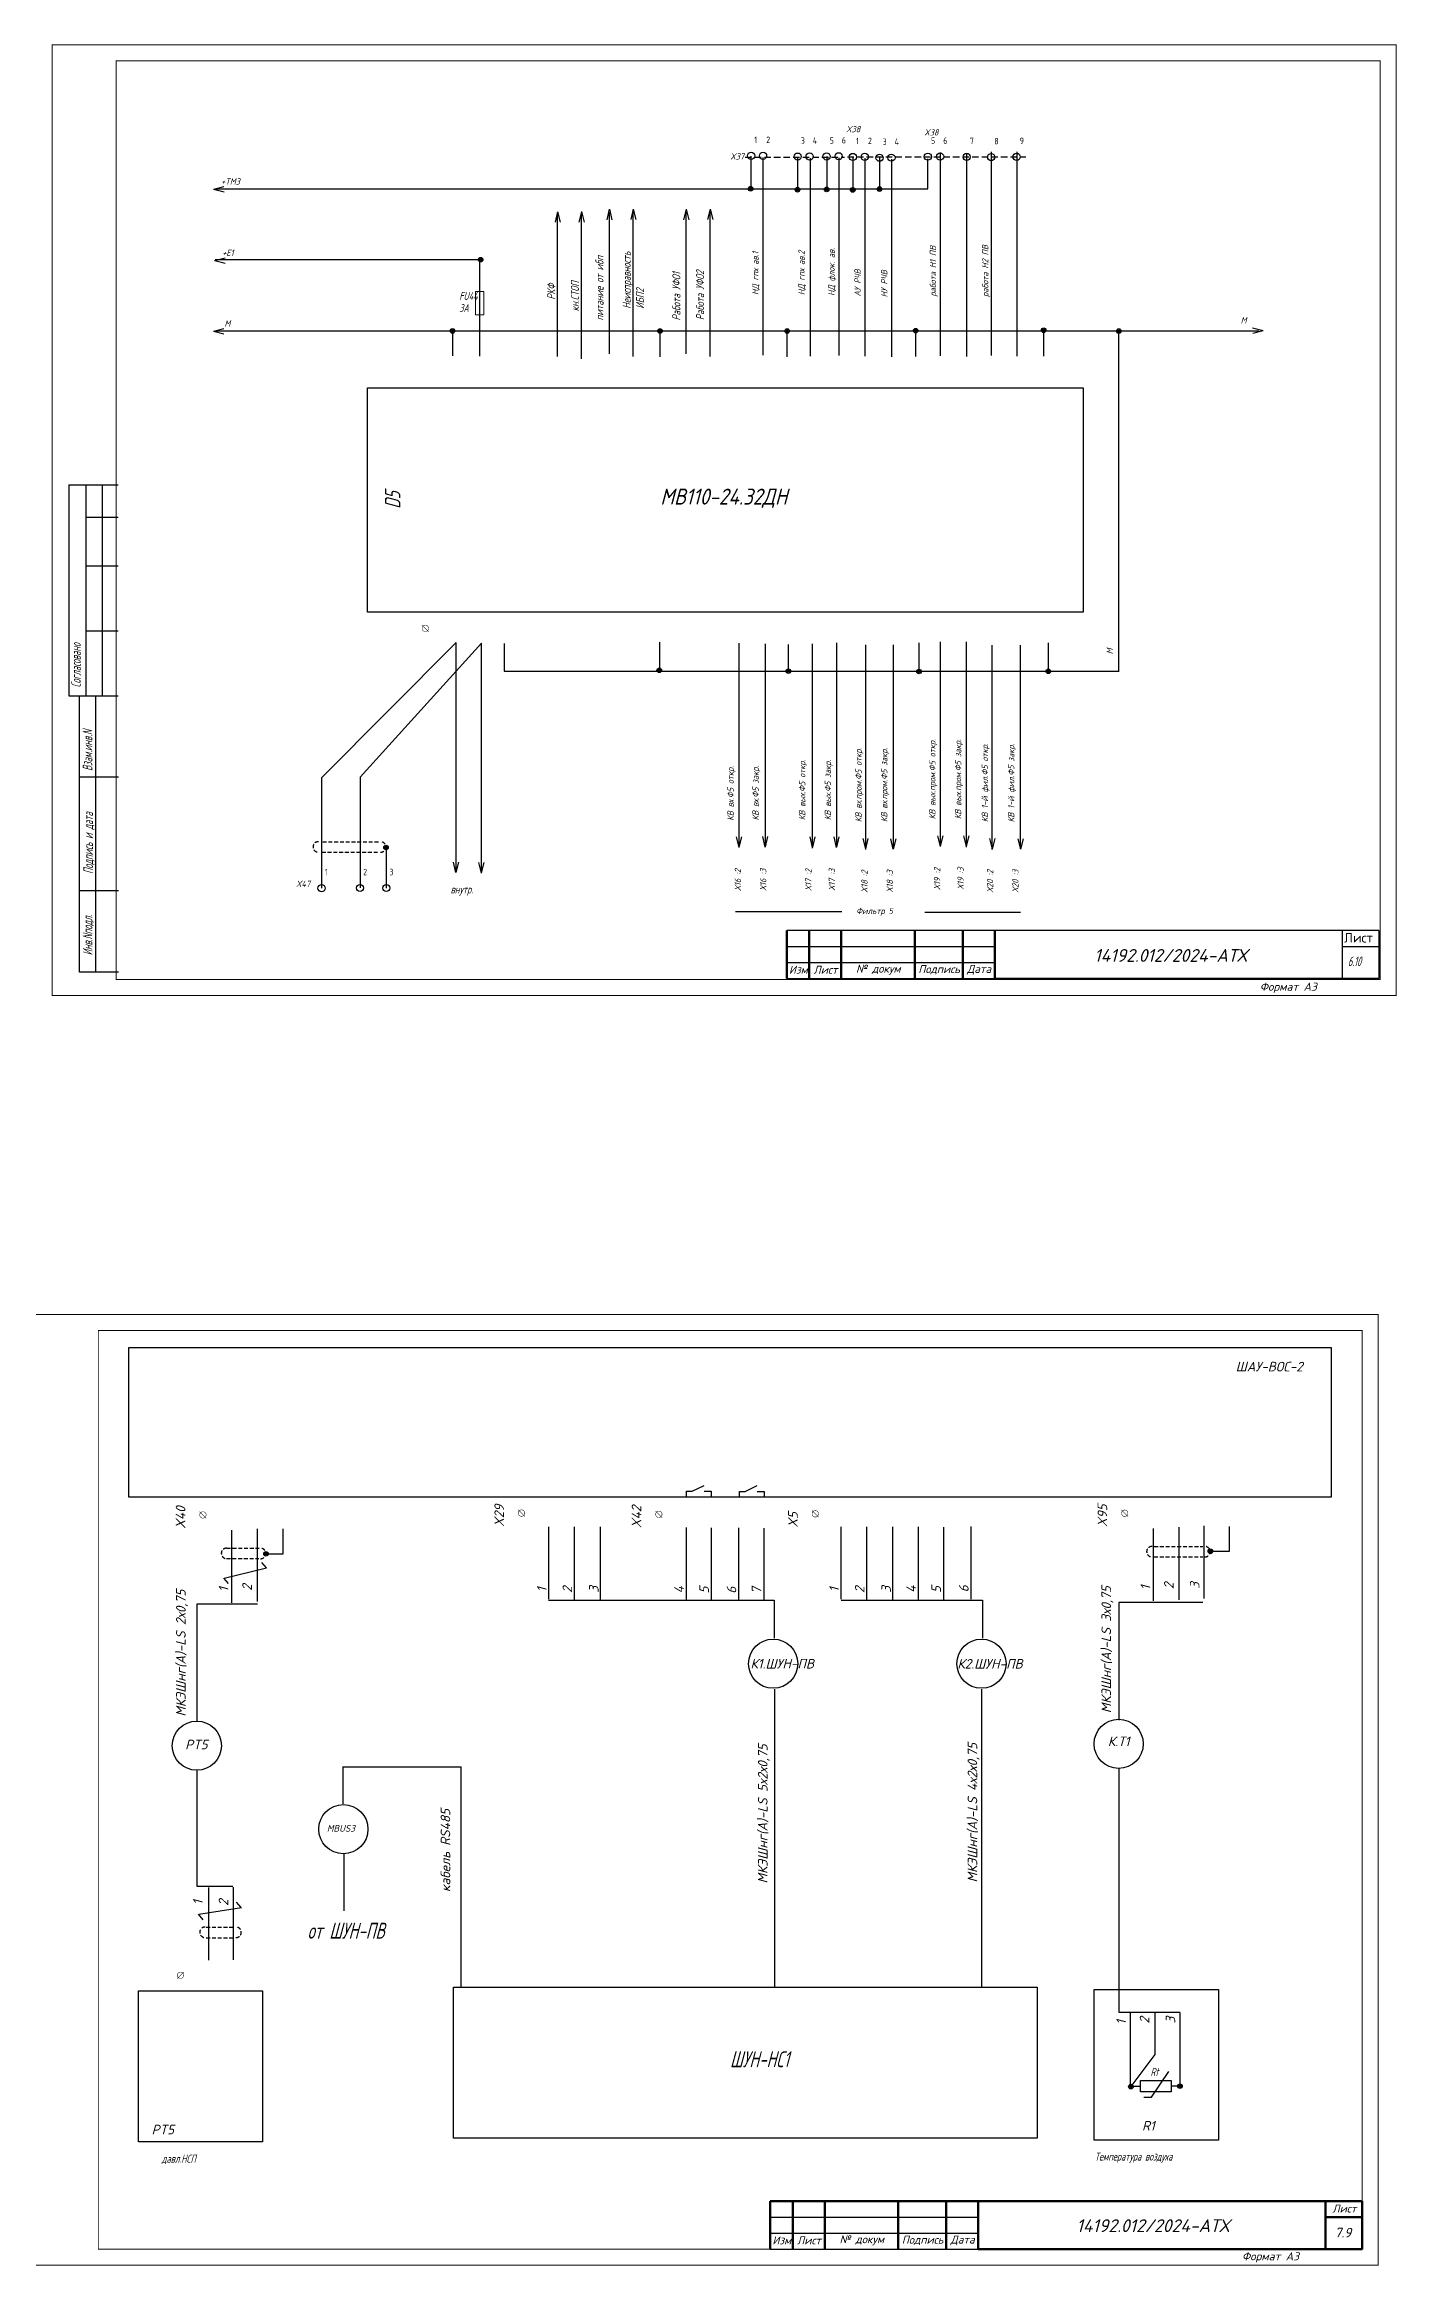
# Model space of a CAD drawing. Header units: millimetres. Extents: x 1463 to 10524, y 7125 to 13164.
# Drawn here: x 6957 to 7380, y 8695 to 9389 of the extents above; entities that cross this region are included whole.
import ezdxf
from ezdxf.enums import TextEntityAlignment as Align

# ---------------------------------------------------------------- set-up
doc = ezdxf.new("R2010")
doc.units = ezdxf.units.MM
doc.header["$LTSCALE"] = 4
doc.set_wipeout_variables(frame=1)
for name, pattern in [('ACAD_ISO02W100', [15, 12, -3]), ('DASHED', [0.75, 0.5, -0.25]), ('SolidLine', [0])]:
    doc.linetypes.add(name, pattern=pattern)
for name, color, linetype in [('_0', 7, 'Continuous'), ('G', 5, 'Continuous'), ('LOC', 8, 'Continuous'), ('RED_2.5mm^2', 1, 'Continuous'), ('SYMS', 7, 'Continuous'), ('Вспомогательная', 1, 'Continuous'), ('Текст', 2, 'Continuous')]:
    doc.layers.add(name, color=color, linetype=linetype)
for name, color, linetype, lineweight in [('RAMKA', 7, 'Continuous', 25), ('SHTAMP', 7, 'SolidLine', 25), ('Основеая', 5, 'Continuous', 60), ('СХЕМА', 7, 'Continuous', 25)]:
    doc.layers.add(name, color=color, linetype=linetype, lineweight=lineweight)
doc.styles.add('COTES', font='cs_gost2304.shx', dxfattribs={"width": 0.75, "oblique": 15})
doc.styles.add('ISOCPEUR', font='isocpeui.ttf')
doc.styles.add('Simplex00.10.00', font='simplex.shx')
doc.styles.add('Simplex25.085.15', font='GOST_A.TTF', dxfattribs={"width": 0.85, "oblique": 15, "height": 2.5})
doc.styles.add('WD', font='romans.shx')
doc.styles.add('ГОСТ', font='isocpeur.ttf', dxfattribs={"oblique": 15})
doc.linetypes.add('Modbus_LINE', pattern='A,7.5,-4,["Modbus",Standard,S=2.5,R=0,X=-1.5,Y=-1.25],-15', length=26.5)

# ---------------------------------------------------------------- blocks, each defined once
blk = doc.blocks.new('Формат А3')
at = {"color": 0, "linetype": 'Continuous', "const_width": 0.3}
for points in [[(-420, 297), (0, 297), (0, 0), (-420, 0)], [(-400, 5), (-400, 292), (-5, 292), (-5, 5)]]:
    blk.add_lwpolyline(points, close=True, dxfattribs=at)
at = {"color": 0, "linetype": 'Continuous', "style": 'Simplex00.10.00', "oblique": 15}
blk.add_text('Формат А3', height=2.5, dxfattribs=at).set_placement((-33.67, 2.75), align=Align.MIDDLE_CENTER)
blk = doc.blocks.new('Клеммное соединение')
at = {"linetype": 'Continuous'}
blk.add_wipeout([(0, -1), (-0.44, -0.9), (-0.6, -0.8), (-0.71, -0.7), (-0.8, -0.6), (-0.87, -0.5), (-0.92, -0.4), (-0.95, -0.3), (-0.98, -0.2), (-0.99, -0.1), (-0.99, 0), (-0.99, 0.1), (-0.98, 0.2), (-0.95, 0.3), (-0.92, 0.4), (-0.87, 0.5), (-0.8, 0.6), (-0.71, 0.7), (-0.6, 0.8), (-0.44, 0.9), (0, 1), (0.44, 0.9), (0.6, 0.8), (0.71, 0.7), (0.8, 0.6), (0.87, 0.5), (0.92, 0.4), (0.95, 0.3), (0.98, 0.2), (0.99, 0.1), (1, 0), (0.99, -0.1), (0.98, -0.2), (0.95, -0.3), (0.92, -0.4), (0.87, -0.5), (0.8, -0.6), (0.71, -0.7), (0.6, -0.8), (0.44, -0.9)], dxfattribs=at)
at = {"color": 0, "linetype": 'Continuous', "lineweight": -2, "const_width": 0.15}
blk.add_lwpolyline([(-1.06, -1.06), (1.06, 1.06)], dxfattribs=at)
blk.add_lwpolyline([(-1, 0, 1), (1, 0, 1)], format="xyb", close=True, dxfattribs=at)
blk = doc.blocks.new('WDDOT')
for radius in [0.72, 0.449, 0.223]:
    blk.add_circle((0, 0), radius)
blk = doc.blocks.new('VT0W02')
blk.add_circle((0, 0), 0.0699)
at = {"style": 'WD'}
for tag, p, width in [('INST', (0.062, 0.42), 0.7), ('LOC', (0.062, 0.25), 0.7), ('DESC1', (0.053, -0.385), 0.8)]:
    blk.add_attdef(tag, p, '', height=0.125, dxfattribs=dict(at, width=width))
at = {"style": 'WD', "flags": 1}
for tag, p, height in [('X4TERM01', (-0.07, 0), 0.0125), ('X4TERMDESC01', (-0.055, -0.023), 0.025), ('X2TERMDESC01', (-0.006, 0.029), 0.025), ('STRIPSEQ', (0, 0), 0.00125), ('X2TERM01', (0, 0.07), 0.0125), ('X1TERMDESC01', (0.039, -0.003), 0.025), ('X1TERM01', (0.07, 0), 0.0125), ('LINKTERM', (0, -0.002), 0.00125), ('X8TERM01', (0, -0.07), 0.0125), ('X8TERMDESC01', (0, -0.054), 0.025)]:
    blk.add_attdef(tag, p, '', height=height, dxfattribs=at)
at = {"linetype": 'Continuous', "style": 'WD'}
for tag, p, height, width, flags in [('WIRENO', (0.062, 0.094), 0.125, 0.8, 8), ('TAGSTRIP', (0.053, -0.229), 0.125, 0.9, 8), ('DESC2', (0.053, -0.541), 0.125, 0.8, 8), ('CAT', (0.213, -0.406), 0.109, 0.8, 1), ('DESC3', (0.053, -0.698), 0.125, 0.8, 8)]:
    blk.add_attdef(tag, p, '', height=height, dxfattribs=dict(at, width=width, flags=flags))
at = {"linetype": 'Continuous', "style": 'WD', "width": 0.8, "flags": 1}
blk.add_attdef('MFG', text='', height=0.109, dxfattribs=at).set_placement((0.088, -0.406), align=Align.RIGHT)
at = {"style": 'WD', "width": 0.7, "flags": 1}
blk.add_attdef('ASSYCODE', (0.062, -0.281), '', height=0.01, dxfattribs=at)

msp = doc.modelspace()

# ---------------------------------------------------------------- linework, layer by layer
at = {"color": 1, "ltscale": 0.2}
for p, q in [((7245.26, 9355.31), (7245.26, 9291.77)), ((7261.06, 9355.66), (7261.06, 9291.83)), ((7117.51, 9291.77), (7117.51, 9336.7)), ((7124.97, 9290.98), (7124.97, 9336.59)), ((7133.69, 9292.56), (7133.69, 9336.71)), ((7141.14, 9291.77), (7141.14, 9337.58)), ((7157.72, 9292.56), (7157.72, 9336.71)), ((7165.17, 9291.77), (7165.17, 9337.58)), ((7093.22, 9291.86), (7093.22, 9321.9)), ((7084.75, 9291.96), (7084.75, 9299.71)), ((7292.9, 9193.49), (7292.9, 9299.66)), ((7174.25, 9138.59), (7174.25, 9202.13)), ((7245.28, 9138.45), (7245.28, 9202.56)), ((7100.86, 9193.4), (7100.86, 9202.06)), ((7189.68, 9193.58), (7189.68, 9201.8)), ((7197.19, 9138.13), (7197.19, 9201.96)), ((7222.45, 9138.07), (7222.45, 9201.64)), ((7253.3, 9137.7), (7253.3, 9201.53)), ((7262.18, 9137.91), (7262.18, 9201.53)), ((7299.62, 8751.2), (7296.66, 8751.2)), ((7312.08, 8751.28), (7309.16, 8751.28))]:
    msp.add_line(p, q, dxfattribs=at)
at = {"linetype": 'DASHED'}
for p, q in [((7176.12, 9354.05), (7207.18, 9354.05)), ((7208.06, 9354.08), (7263.77, 9354.08))]:
    msp.add_line(p, q, dxfattribs=at)
at = {"lineweight": 30}
for p, q in [((6964.72, 9251.68), (6980.19, 9251.68)), ((6964.72, 9251.68), (6964.72, 9185.68)), ((6970.04, 9251.68), (6970.04, 9185.68)), ((6975.12, 9251.68), (6975.12, 9185.68)), ((6970.04, 9241.53), (6980.19, 9241.53)), ((6970.04, 9226.29), (6980.19, 9226.29)), ((6970.04, 9205.99), (6980.19, 9205.99)), ((6964.72, 9185.68), (6980.19, 9185.68)), ((6968.11, 9099.37), (6968.11, 9185.68)), ((6973.19, 9099.37), (6973.19, 9185.68)), ((6980.29, 9160.29), (6968.11, 9160.29)), ((6980.29, 9124.75), (6968.11, 9124.75))]:
    msp.add_line(p, q, dxfattribs=at)
at = {"linetype": 'DASHED', "ltscale": 0.6}
for p, q in [((7044.09, 9140.15), (7061.61, 9140.15)), ((7043.83, 9136.86), (7061.56, 9136.86)), ((7014.12, 8919.42), (7024.19, 8919.42)), ((7303.94, 8919.97), (7319.18, 8919.97)), ((7014.07, 8916.14), (7024.12, 8916.14)), ((7303.9, 8916.68), (7319.09, 8916.68)), ((7007.7, 8801.03), (7016.4, 8801.03)), ((7007.7, 8797.72), (7016.52, 8797.72))]:
    msp.add_line(p, q, dxfattribs=at)
at = {"color": 7, "ltscale": 0.2}
for p, q in [((7206.34, 9118.28), (7173.09, 9118.28)), ((7232.29, 9118.1), (7262.16, 9118.1)), ((7303.13, 8747.89), (7308.56, 8755.88)), ((7300.71, 8747.89), (7303.13, 8747.89))]:
    msp.add_line(p, q, dxfattribs=at)
at = {"linetype": 'ACAD_ISO02W100'}
for p, q in [((7026.31, 8917.64), (7031.59, 8917.64)), ((7322.09, 8918.44), (7327.38, 8918.44))]:
    msp.add_line(p, q, dxfattribs=at)
at = {"ltscale": 0.6}
for p, q in [((7013.32, 8910.08), (7026.48, 8913.27)), ((7026.47, 8913.27), (7025.01, 8914.99)), ((7014.65, 8908.36), (7013.19, 8910.08)), ((7005.37, 8805.06), (7018.68, 8807.11)), ((7018.65, 8807.1), (7017.19, 8808.82)), ((7006.7, 8803.33), (7005.24, 8805.06))]:
    msp.add_line(p, q, dxfattribs=at)
at = {"ltscale": 0.2}
msp.add_lwpolyline([(7058.04, 9281.94), (7281.72, 9281.94), (7281.72, 9211.83), (7058.04, 9211.83)], close=True, dxfattribs=at)
at = {"lineweight": 30}
msp.add_lwpolyline([(6980.29, 9099.37), (6968.11, 9099.37)], dxfattribs=at)
at = {"linetype": 'Continuous', "ltscale": 0.6}
for points in [[(6983.43, 8935.42), (7359.35, 8935.42), (7359.35, 8982.06), (6983.43, 8982.06)], [(7309.2, 8753.14), (7309.2, 8749.57), (7299.62, 8749.57), (7299.62, 8753.14)]]:
    msp.add_lwpolyline(points, close=True, dxfattribs=at)
at = {"ltscale": 0.6}
for points in [[(6986.48, 8781.07), (7025.3, 8781.07), (7025.3, 8733.91), (6986.48, 8733.91)], [(7084.97, 8782.25), (7267.4, 8782.25), (7267.4, 8735.09), (7084.97, 8735.09)], [(7285.22, 8781.57), (7324.04, 8781.57), (7324.04, 8734.41), (7285.22, 8734.41)]]:
    msp.add_lwpolyline(points, close=True, dxfattribs=at)
at = {"linetype": 'DASHED', "ltscale": 0.6}
for centre, start, end in [((7042.71, 9138.51), 87.39587, 270), ((7062.2, 9138.49), 267.39587, 90), ((7014.04, 8917.79), 87.39587, 270), ((7024.67, 8917.77), 267.39587, 90), ((7303.22, 8918.33), 87.39587, 270), ((7319.8, 8918.31), 267.39587, 90), ((7007.31, 8799.4), 87.39587, 270), ((7017.01, 8799.4), 267.39587, 90)]:
    msp.add_arc(centre, 1.64, start, end, dxfattribs=at)
at = {"layer": '_0', "color": 7, "linetype": 'ByBlock', "lineweight": 30}
msp.add_line((7374.12, 9112.41), (7189.12, 9112.41), dxfattribs=at)
at = {"layer": '_0', "color": 7}
for p, q in [((7362.69, 9112.41), (7362.69, 9097.41)), ((7374.12, 9112.41), (7374.12, 9097.41)), ((7362.69, 9107.42), (7374.12, 9107.42)), ((7374.12, 9097.41), (7254.12, 9097.41))]:
    msp.add_line(p, q, dxfattribs=at)
at = {"layer": 'G', "color": 0, "ltscale": 0.2}
for p, q in [((7159.54, 8937.22), (7163.3, 8939.03)), ((7176.15, 8937.14), (7179.9, 8938.95)), ((7157.74, 8935.37), (7157.74, 8937.22)), ((7157.74, 8937.22), (7159.54, 8937.22)), ((7163.3, 8937.22), (7165.45, 8937.22)), ((7165.45, 8937.22), (7165.45, 8935.43)), ((7174.34, 8935.29), (7174.34, 8937.14)), ((7174.34, 8937.14), (7176.15, 8937.14)), ((7179.9, 8937.14), (7182.05, 8937.14)), ((7182.05, 8937.14), (7182.05, 8935.35))]:
    msp.add_line(p, q, dxfattribs=at)
at = {"layer": 'G', "color": 0}
for points in [[(7185.23, 8875.37), (7185.23, 8782.24)], [(7249.93, 8875.38), (7249.93, 8782.25)]]:
    msp.add_lwpolyline(points, dxfattribs=at)
at = {"layer": 'RED_2.5mm^2', "linetype": 'Continuous', "ltscale": 0.2}
for p, q in [((7237.09, 9355.46), (7237.09, 9291.9)), ((7253.09, 9292.06), (7253.09, 9355.67)), ((7177.94, 9344.4), (7177.94, 9354.38)), ((7181.77, 9292.12), (7181.77, 9353.94)), ((7192.6, 9344.1), (7192.6, 9354.08)), ((7196.5, 9291.85), (7196.5, 9353.67)), ((7201.7, 9344.21), (7201.7, 9354.2)), ((7205.5, 9292.03), (7205.5, 9353.85)), ((7209.86, 9344.04), (7209.86, 9354.02)), ((7213.66, 9291.85), (7213.66, 9353.67)), ((7218.2, 9344.11), (7218.2, 9353.77)), ((7221.99, 9291.6), (7221.99, 9353.42)), ((7233.24, 9344.11), (7233.24, 9353.55)), ((7010.43, 9344.11), (7233.24, 9344.11)), ((7093.1, 9321.98), (7010.51, 9321.98)), ((7010.4, 9299.71), (7336.59, 9299.71)), ((7149.53, 9291.62), (7149.53, 9299.79)), ((7189.26, 9291.62), (7189.26, 9299.79)), ((7229.41, 9291.74), (7229.41, 9299.91)), ((7269.42, 9291.86), (7269.42, 9300.03)), ((7149.39, 9193.61), (7149.39, 9202.5)), ((7204.74, 9138.59), (7204.74, 9202.26)), ((7230.48, 9193.46), (7230.48, 9202.24)), ((7237.15, 9138.76), (7237.15, 9202.55)), ((7270.86, 9193.35), (7270.86, 9202.32)), ((7182.42, 9138.44), (7182.42, 9202)), ((7213.83, 9137.76), (7213.83, 9201.65)), ((7100.78, 9193.42), (7293, 9193.42)), ((7064.03, 9125.63), (7064.03, 9138.34))]:
    msp.add_line(p, q, dxfattribs=at)
at = {"layer": 'RED_2.5mm^2', "color": 6, "linetype": 'Modbus_LINE', "ltscale": 0.2}
for p, q in [((7085.78, 9130.9), (7085.78, 9202.43)), ((7093.7, 9130.74), (7093.7, 9202.2)), ((7050.23, 8851.15), (7087.37, 8851.15)), ((7050.52, 8839.51), (7050.52, 8851.15)), ((7087.37, 8782.48), (7087.37, 8851.15))]:
    msp.add_line(p, q, dxfattribs=at)
at = {"layer": 'RED_2.5mm^2', "color": 0, "linetype": 'Continuous', "ltscale": 0.2}
msp.add_line((7304.14, 8761.23), (7296.67, 8751.21), dxfattribs=at)
at = {"layer": 'RED_2.5mm^2', "color": 6, "linetype": 'Modbus_LINE', "ltscale": 0.2}
msp.add_lwpolyline([(7050.67, 8823.96), (7050.67, 8806.06)], dxfattribs=at)
at = {"layer": 'SYMS', "linetype": 'Continuous', "ltscale": 0.2}
for p, q in [((7009.94, 9344), (7013.21, 9344.81)), ((7009.97, 9343.97), (7013.24, 9343.17)), ((7117.47, 9336.94), (7116.68, 9333.67)), ((7117.51, 9336.97), (7118.32, 9333.7)), ((7124.96, 9336.99), (7124.16, 9333.73)), ((7124.99, 9337.03), (7125.8, 9333.76)), ((7133.65, 9337.73), (7132.85, 9334.46)), ((7133.68, 9337.76), (7134.49, 9334.49)), ((7141.13, 9337.79), (7140.33, 9334.52)), ((7141.16, 9337.82), (7141.97, 9334.55)), ((7157.68, 9337.73), (7156.88, 9334.46)), ((7157.71, 9337.76), (7158.52, 9334.49)), ((7165.16, 9337.79), (7164.36, 9334.52)), ((7165.19, 9337.82), (7166, 9334.55)), ((7010.3, 9321.72), (7013.58, 9322.53)), ((7010.34, 9321.69), (7013.61, 9320.89)), ((7009.92, 9299.7), (7013.2, 9300.51)), ((7009.96, 9299.67), (7013.23, 9298.87)), ((7337.94, 9299.81), (7334.67, 9300.61)), ((7337.98, 9299.78), (7334.71, 9298.96)), ((7174.23, 9138.36), (7173.41, 9141.63)), ((7174.26, 9138.4), (7175.06, 9141.66)), ((7182.4, 9138.46), (7181.59, 9141.73)), ((7182.43, 9138.5), (7183.23, 9141.77)), ((7197.2, 9138.36), (7196.39, 9141.63)), ((7197.23, 9138.4), (7198.03, 9141.66)), ((7204.69, 9138.36), (7203.88, 9141.63)), ((7204.72, 9138.4), (7205.52, 9141.66)), ((7213.77, 9137.89), (7212.96, 9141.16)), ((7213.8, 9137.93), (7214.6, 9141.19)), ((7222.41, 9137.78), (7221.6, 9141.06)), ((7222.45, 9137.82), (7223.25, 9141.09)), ((7237.16, 9138.68), (7236.35, 9141.95)), ((7237.19, 9138.71), (7237.99, 9141.98)), ((7245.28, 9138.68), (7244.47, 9141.95)), ((7245.32, 9138.71), (7246.12, 9141.98)), ((7253.37, 9137.82), (7252.56, 9141.1)), ((7253.41, 9137.86), (7254.21, 9141.13)), ((7262.25, 9137.78), (7261.44, 9141.06)), ((7262.28, 9137.82), (7263.08, 9141.09)), ((7015.56, 8925.07), (7015.56, 8902.38)), ((7023.56, 8925.42), (7023.56, 8902.73)), ((7031.6, 8925.43), (7031.6, 8917.59)), ((7114.64, 8926.13), (7114.64, 8903.45)), ((7122.63, 8926.12), (7122.63, 8903.43)), ((7130.82, 8926.04), (7130.82, 8903.35)), ((7157.66, 8925.87), (7157.66, 8903.19)), ((7165.51, 8925.82), (7165.51, 8903.13)), ((7174.05, 8925.76), (7174.05, 8903.08)), ((7181.91, 8925.71), (7181.91, 8903.02)), ((7206, 8926.13), (7206, 8903.45)), ((7213.98, 8926.12), (7213.98, 8903.43)), ((7222.17, 8926.04), (7222.17, 8903.36)), ((7230.2, 8926.04), (7230.2, 8903.36)), ((7238.06, 8925.98), (7238.06, 8903.3)), ((7246.67, 8926.2), (7246.67, 8903.51)), ((7303.64, 8925.61), (7303.64, 8902.92)), ((7311.63, 8925.96), (7311.63, 8903.28)), ((7319.44, 8926.37), (7319.44, 8903.68)), ((7327.39, 8926.23), (7327.39, 8918.39)), ((7016.1, 8813.52), (7016.1, 8790.83)), ((7008.36, 8813.43), (7008.36, 8790.74)), ((7296.43, 8774.12), (7296.43, 8751.33)), ((7304.17, 8774.21), (7304.17, 8761.24)), ((7311.98, 8774.22), (7311.98, 8751.54))]:
    msp.add_line(p, q, dxfattribs=at)
at = {"layer": 'SYMS', "color": 6, "linetype": 'Continuous', "ltscale": 0.2}
for p, q in [((7085.74, 9130.5), (7084.93, 9133.77)), ((7085.78, 9130.53), (7086.58, 9133.8)), ((7093.66, 9130.36), (7092.85, 9133.64)), ((7093.7, 9130.4), (7094.5, 9133.67))]:
    msp.add_line(p, q, dxfattribs=at)
at = {"layer": 'SYMS', "linetype": 'Continuous', "lineweight": 30, "ltscale": 0.2}
for points in [[(7023.68, 8901.92), (7004.8, 8901.92), (7004.8, 8865.13)], [(7114.64, 8903.19), (7185.21, 8903.19), (7185.21, 8891.3)], [(7206.11, 8903.19), (7250.29, 8903.19), (7250.29, 8891.3)], [(7319.16, 8902.46), (7292.87, 8902.46), (7292.87, 8865.67)], [(7016.01, 8813.69), (7004.88, 8813.69), (7004.88, 8850.01)], [(7312.07, 8774.38), (7292.95, 8774.38), (7292.95, 8850.64)]]:
    msp.add_lwpolyline(points, dxfattribs=at)
at = {"layer": 'SYMS', "linetype": 'Continuous', "ltscale": 0.2}
for centre in [(7184.87, 8883.32), (7249.96, 8883.32)]:
    msp.add_circle(centre, 7.68, dxfattribs=at)
at = {"layer": 'SYMS', "color": 7, "linetype": 'Continuous', "ltscale": 0.2}
for centre in [(7004.75, 8857.71), (7292.83, 8858.26), (7050.54, 8831.64)]:
    msp.add_circle(centre, 7.68, dxfattribs=at)
at = {"layer": 'Вспомогательная', "color": 7}
for p, q in [((7189.12, 9107.41), (7254.12, 9107.41)), ((7189.12, 9102.41), (7254.12, 9102.41)), ((7189.12, 9097.41), (7254.12, 9097.41)), ((7183.96, 8710.42), (7248.96, 8710.42)), ((7183.96, 8705.42), (7248.96, 8705.42)), ((7183.96, 8700.42), (7248.96, 8700.42))]:
    msp.add_line(p, q, dxfattribs=at)
at = {"layer": 'Основеая', "color": 7}
for p, q in [((7189.12, 9112.41), (7189.12, 9097.41)), ((7196.12, 9112.41), (7196.12, 9097.41)), ((7206.12, 9112.41), (7206.12, 9097.41)), ((7229.12, 9112.41), (7229.12, 9097.41)), ((7244.12, 9112.41), (7244.12, 9097.41)), ((7254.12, 9112.41), (7254.12, 9097.41)), ((7183.96, 8715.42), (7183.96, 8700.42)), ((7368.96, 8715.42), (7183.96, 8715.42)), ((7190.96, 8715.42), (7190.96, 8700.42)), ((7200.96, 8715.42), (7200.96, 8700.42)), ((7223.96, 8715.42), (7223.96, 8700.42)), ((7238.96, 8715.42), (7238.96, 8700.42)), ((7248.96, 8715.42), (7248.96, 8700.42)), ((7357.52, 8715.42), (7357.52, 8700.42)), ((7357.52, 8710.42), (7368.96, 8710.42)), ((7368.96, 8715.42), (7368.96, 8700.42)), ((7368.96, 8700.42), (7248.96, 8700.42))]:
    msp.add_line(p, q, dxfattribs=at)
at = {"layer": 'СХЕМА', "color": 7, "linetype": 'Continuous', "lineweight": 20, "ltscale": 30}
msp.add_lwpolyline([(7091.85, 9312.1), (7094.42, 9312.1), (7094.42, 9304.78), (7091.85, 9304.78)], close=True, dxfattribs=at)

# ---------------------------------------------------------------- block references
msp.add_blockref('Формат А3', (7379.54, 9092.1))
for p, rotation in [((7006.65, 8929.8), 90), ((6999.64, 8785.96), 180)]:
    msp.add_blockref('Клеммное соединение', p, dxfattribs=dict(rotation=rotation))
at = {"layer": 'SYMS', "linetype": 'Continuous', "ltscale": 0.2}
ref = msp.add_blockref('VT0W02', (7177.97, 9354.43), dxfattribs=dict(at, xscale=16, yscale=16, zscale=16))
ref.add_attrib('LOC', '1', (7178.97, 9358.43), dxfattribs={"layer": 'LOC', "height": 2, "style": 'WD', "width": 0.7})
ref = msp.add_blockref('VT0W02', (7181.7, 9354.45), dxfattribs=dict(at, xscale=16, yscale=16, zscale=16))
ref.add_attrib('LOC', '2', (7182.7, 9358.45), dxfattribs={"layer": 'LOC', "height": 2, "style": 'WD', "width": 0.7})
ref = msp.add_blockref('VT0W02', (7192.52, 9354.2), dxfattribs=dict(at, xscale=16, yscale=16, zscale=16))
ref.add_attrib('LOC', '3', (7193.52, 9358.2), dxfattribs={"layer": 'LOC', "height": 2, "style": 'WD', "width": 0.7})
ref = msp.add_blockref('VT0W02', (7196.25, 9354.22), dxfattribs=dict(at, xscale=16, yscale=16, zscale=16))
ref.add_attrib('LOC', '4', (7197.25, 9358.22), dxfattribs={"layer": 'LOC', "height": 2, "style": 'WD', "width": 0.7})
ref = msp.add_blockref('VT0W02', (7201.55, 9354.24), dxfattribs=dict(at, xscale=16, yscale=16, zscale=16))
ref.add_attrib('LOC', '5', (7202.55, 9358.24), dxfattribs={"layer": 'LOC', "height": 2, "style": 'WD', "width": 0.7})
ref = msp.add_blockref('VT0W02', (7205.33, 9354.3), dxfattribs=dict(at, xscale=16, yscale=16, zscale=16))
ref.add_attrib('LOC', '6', (7206.33, 9358.3), dxfattribs={"layer": 'LOC', "height": 2, "style": 'WD', "width": 0.7})
ref = msp.add_blockref('VT0W02', (7209.76, 9354.09), dxfattribs=dict(at, xscale=16, yscale=16, zscale=16))
ref.add_attrib('LOC', '1', (7210.76, 9358.09), dxfattribs={"layer": 'LOC', "height": 2, "style": 'WD', "width": 0.7})
ref = msp.add_blockref('VT0W02', (7213.49, 9354.12), dxfattribs=dict(at, xscale=16, yscale=16, zscale=16))
ref.add_attrib('LOC', '2', (7214.49, 9358.12), dxfattribs={"layer": 'LOC', "height": 2, "style": 'WD', "width": 0.7})
ref = msp.add_blockref('VT0W02', (7218.1, 9353.84), dxfattribs=dict(at, xscale=16, yscale=16, zscale=16))
ref.add_attrib('LOC', '3', (7219.1, 9357.84), dxfattribs={"layer": 'LOC', "height": 2, "style": 'WD', "width": 0.7})
ref = msp.add_blockref('VT0W02', (7221.83, 9353.86), dxfattribs=dict(at, xscale=16, yscale=16, zscale=16))
ref.add_attrib('LOC', '4', (7222.83, 9357.86), dxfattribs={"layer": 'LOC', "height": 2, "style": 'WD', "width": 0.7})
ref = msp.add_blockref('VT0W02', (7233.2, 9354.17), dxfattribs=dict(at, xscale=16, yscale=16, zscale=16))
ref.add_attrib('LOC', '5', (7234.2, 9358.17), dxfattribs={"layer": 'LOC', "height": 2, "style": 'WD', "width": 0.7})
ref = msp.add_blockref('VT0W02', (7237.03, 9354.2), dxfattribs=dict(at, xscale=16, yscale=16, zscale=16))
ref.add_attrib('LOC', '6', (7238.03, 9358.2), dxfattribs={"layer": 'LOC', "height": 2, "style": 'WD', "width": 0.7})
ref = msp.add_blockref('VT0W02', (7245.34, 9354.09), dxfattribs=dict(at, xscale=16, yscale=16, zscale=16))
ref.add_attrib('LOC', '7', (7246.34, 9358.09), dxfattribs={"layer": 'LOC', "height": 2, "style": 'WD', "width": 0.7})
ref = msp.add_blockref('VT0W02', (7252.99, 9354.03), dxfattribs=dict(at, xscale=16, yscale=16, zscale=16))
ref.add_attrib('LOC', '8', (7253.99, 9358.03), dxfattribs={"layer": 'LOC', "height": 2, "style": 'WD', "width": 0.7})
ref = msp.add_blockref('VT0W02', (7260.94, 9354.13), dxfattribs=dict(at, xscale=16, yscale=16, zscale=16))
ref.add_attrib('LOC', '9', (7261.94, 9358.13), dxfattribs={"layer": 'LOC', "height": 2, "style": 'WD', "width": 0.7})
at = {"layer": 'SYMS', "linetype": 'Continuous', "ltscale": 0.2, "rotation": 90}
for p in [(7177.8, 9344.14), (7192.47, 9343.84), (7201.57, 9343.95), (7209.72, 9343.78), (7218.1, 9344.04), (7093.43, 9322), (7084.65, 9299.74), (7149.51, 9299.7), (7189.24, 9299.7), (7229.4, 9299.82), (7269.4, 9299.94), (7292.89, 9299.67), (7149.26, 9193.69), (7189.62, 9193.43), (7230.45, 9193.31), (7270.83, 9193.38), (7063.86, 9138.33), (7296.65, 8751.18), (7311.97, 8751.33)]:
    msp.add_blockref('WDDOT', p, dxfattribs=at)
at = {"layer": 'SYMS', "linetype": 'Continuous', "ltscale": 0.2}
ref = msp.add_blockref('VT0W02', (7043.73, 9125.63), dxfattribs=dict(at, xscale=16, yscale=16, zscale=16))
ref.add_attrib('LOC', '1', (7044.73, 9129.63), dxfattribs={"layer": 'LOC', "height": 2, "style": 'WD', "width": 0.7})
ref = msp.add_blockref('VT0W02', (7055.74, 9125.68), dxfattribs=dict(at, xscale=16, yscale=16, zscale=16))
ref.add_attrib('LOC', '2', (7056.74, 9129.68), dxfattribs={"layer": 'LOC', "height": 2, "style": 'WD', "width": 0.7})
ref = msp.add_blockref('VT0W02', (7063.97, 9125.67), dxfattribs=dict(at, xscale=16, yscale=16, zscale=16))
ref.add_attrib('LOC', '3', (7064.97, 9129.67), dxfattribs={"layer": 'LOC', "height": 2, "style": 'WD', "width": 0.7})
at = {"layer": 'SYMS', "ltscale": 0.2}
for p in [(7026.37, 8917.65), (7321.51, 8918.45)]:
    msp.add_blockref('WDDOT', p, dxfattribs=at)

# ---------------------------------------------------------------- texts
at = {"style": 'Simplex25.085.15', "oblique": 15}
for s, height, width, p in [('X38', 1.961, 1.083459, (7207.67, 9361.8)), ('X38', 1.961, 1.083459, (7232.11, 9360.79)), ('X37', 1.961, 1.083459, (7171.47, 9353.28)), ('+TM3', 1.961, 1.083459, (7012.34, 9345.45)), ('+E1', 1.961, 1.083459, (7012.71, 9323.17)), ('3А', 2.5, 0.85, (7086.74, 9305.62)), ('FU44', 2.5, 0.85, (7086.76, 9309.41)), ('M', 1.96, 1.083459, (7013.39, 9301.05)), ('M', 1.96, 1.083459, (7330.98, 9302.09)), ('X47', 1.961, 1.083459, (7035.76, 9126)), ('внутр.', 2.5, 0.85, (7084.06, 9123.98)), ('Фильтр 5', 1.961, 1.083459, (7210.81, 9117.52)), ('от ШУН-ПВ', 5, 0.85, (7039.35, 8797.39)), ('ШУН-НС1', 5, 0.85, (7171.36, 8757.24)), ('Температура воздуха', 2.5, 0.85, (7285.39, 8728.08)), ('давл.НСП', 2.5, 0.85, (6993.79, 8727.42))]:
    msp.add_text(s, height=height, dxfattribs=dict(at, width=width)).set_placement(p)
for s, height, width, p in [('НД гпх ав.1', 1.9613, 1.083459, (7180.28, 9310.96)), ('НД гпх ав.2', 1.9613, 1.083459, (7194.7, 9310.92)), ('НД флок. ав.', 1.9613, 1.083459, (7204.07, 9310.66)), ('работа Н1 ПВ', 1.9613, 1.083459, (7235.79, 9310.46)), ('работа Н2 ПВ', 1.9613, 1.083459, (7252.11, 9310.34)), ('АУ РЧВ', 1.961, 1.083459, (7212.23, 9310.48)), ('НУ РЧВ', 1.961, 1.083459, (7220.56, 9310.23)), ('D5', 4.83, 0.879985, (7068.37, 9244.15)), ('М', 1.96, 1.083459, (7291.07, 9198.7)), ('КВ вх.пром.Ф5 откр.', 1.9613, 1.083459, (7212.51, 9146.24)), ('КВ вх.пром.Ф5 закр.', 1.9613, 1.083459, (7220.54, 9146.27)), ('КВ вых.пром.Ф5 откр.', 1.9613, 1.083459, (7235.59, 9147.14)), ('КВ вых.пром.Ф5 закр.', 1.9613, 1.083459, (7243.63, 9147.17)), ('КВ 1-й фил.Ф5 откр.', 1.9613, 1.083459, (7252.02, 9146.25)), ('КВ 1-й фил.Ф5 закр.', 1.9613, 1.083459, (7260.21, 9146.21)), ('КВ вх.Ф5 откр.', 1.9613, 1.083459, (7172.53, 9146.68)), ('КВ вх.Ф5 закр.', 1.9613, 1.083459, (7180.34, 9146.81)), ('КВ вых.Ф5 откр.', 1.9613, 1.083459, (7194.9, 9146.85)), ('КВ вых.Ф5 закр.', 1.9613, 1.083459, (7202.93, 9146.87))]:
    msp.add_text(s, height=height, rotation=90, dxfattribs=dict(at, width=width)).set_placement(p)
at = {"color": 7, "style": 'Simplex25.085.15', "oblique": 15, "width": 1.083459}
msp.add_text('МВ110-24.32ДН', height=5, dxfattribs=at).set_placement((7149.59, 9245.46))
at = {"color": 3, "style": 'Simplex25.085.15', "oblique": 15, "width": 1.083459}
for s, p in [('Х16 :2', (7174.8, 9124.82)), ('Х16 :3', (7182.71, 9124.85)), ('Х17 :2', (7196.85, 9124.83)), ('Х17 :3', (7204.2, 9124.91)), ('Х18 :2', (7214.38, 9124.31)), ('Х18 :3', (7222.29, 9124.34)), ('Х19 :2', (7237.07, 9125.15)), ('Х19 :3', (7244.42, 9125.23)), ('Х20 :2', (7253.62, 9124.28)), ('Х20 :3', (7261.53, 9124.31))]:
    msp.add_text(s, height=1.961, rotation=90, dxfattribs=at).set_placement(p)
at = {"layer": '_0', "color": 7, "insert": (7372.33, 9110.14), "char_height": 3, "width": 11.4585, "attachment_point": 6}
msp.add_mtext('{\\fISOCPEUR|b0|i0|c204|p34;Лист}', dxfattribs=at)
at = {"layer": 'RAMKA', "style": 'COTES', "oblique": 15, "width": 0.75}
for s, p in [('Согласовано', (6968.49, 9188.32)), ('Взам.инв.N', (6972.08, 9162.24)), ('Подпись и дата', (6972.32, 9130.07)), ('Инв.Nподл.', (6972.11, 9104.64))]:
    msp.add_text(s, height=3, rotation=90, dxfattribs=at).set_placement(p)
msp.add_text('6.10', height=3, dxfattribs=at).set_placement((7364.48, 9101.27))
at = {"layer": 'SHTAMP', "color": 0, "style": 'ISOCPEUR'}
for p in [(7309.05, 9102.61), (7303.5, 8705.74)]:
    msp.add_text('14192.012/2024-АТХ', height=4, dxfattribs=at).set_placement(p, align=Align.CENTER)
at = {"layer": 'SYMS', "linetype": 'Continuous', "ltscale": 0.2, "style": 'ГОСТ', "oblique": 15}
for s, height, p in [('ШАУ-ВОС-2', 3, (7329.39, 8974.64)), ('К1.ШУН-ПВ', 3, (7177.76, 8881.82)), ('К2.ШУН-ПВ', 3, (7242.43, 8881.79)), ('PT5', 3, (7001.11, 8856.57)), ('К.Т1', 3, (7289.45, 8857.56)), ('MBUS3', 2.1, (7045.39, 8830.83)), ('PT5', 3, (6990.62, 8736.26)), ('R1', 3, (7300.14, 8737.45))]:
    msp.add_text(s, height=height, dxfattribs=at).set_placement(p)
for s, p in [('X40', (7001.16, 8925.49)), ('X29', (7100.74, 8926.07)), ('X42', (7143.65, 8925.68)), ('X95', (7289.24, 8926.03)), ('X5', (7192.54, 8925.83)), ('МКЭШнг(А)-LS 2х0,75', (7001.26, 8866.8)), ('1', (7014.62, 8905.74)), ('2', (7021.94, 8906.11)), ('1', (7114.05, 8905.68)), ('2', (7122.04, 8905.4)), ('3', (7130.3, 8905.5)), ('4', (7156.92, 8905.3)), ('5', (7164.78, 8905.25)), ('6', (7173.32, 8905.19)), ('7', (7181.17, 8905.13)), ('1', (7205.4, 8905.69)), ('2', (7213.39, 8905.4)), ('3', (7221.65, 8905.5)), ('4', (7229.47, 8905.47)), ('5', (7237.32, 8905.41)), ('6', (7245.94, 8905.63)), ('МКЭШнг(А)-LS 3х0,75', (7290.46, 8867.86)), ('1', (7302.7, 8906.28)), ('2', (7310.02, 8906.65)), ('3', (7318.1, 8906.7)), ('МКЭШнг(А)-LS 5х2х0,75', (7183.1, 8814.64)), ('МКЭШнг(А)-LS 4х2х0,75', (7248.63, 8814.97)), ('кабель RS485 ', (7083.94, 8811.98)), ('1', (7006.58, 8807.94)), ('2', (7014.58, 8807.65)), ('1', (7295.1, 8770.5)), ('2', (7302.42, 8770.88)), ('3', (7310.51, 8770.92))]:
    msp.add_text(s, height=3, rotation=90, dxfattribs=at).set_placement(p)
at = {"layer": 'SYMS', "color": 7, "linetype": 'Continuous', "ltscale": 0.2, "style": 'ГОСТ', "oblique": 15}
msp.add_text('7.9', height=3, dxfattribs=at).set_placement((7360.34, 8704.07))
at = {"layer": 'SYMS', "linetype": 'Continuous', "char_height": 2.5, "attachment_point": 1, "rotation": 90}
for s, insert, width in [('{\\Fsimplex|c204;\\Q15;\\W0.75;\\C0;питание от ибп}', (7129.34, 9302.97), 29.8024), ('{\\Fsimplex|c204;\\Q15;\\W0.75;\\C0;Неисправность ИБП2}', (7137.84, 9306.66), 9.5254), ('{\\Fsimplex|c204;\\Q15;\\W0.75;\\C0;РКФ}', (7114.27, 9309.49), 9.5254), ('{\\Fsimplex|c204;\\Q15;\\W0.75;\\C0;кн.СТОП}', (7121.67, 9305.87), 9.5254), ('{\\Fsimplex|c204;\\Q15;\\W0.75;\\C0;Работа УФО1}', (7153.36, 9302.97), 29.8024), ('{\\Fsimplex|c204;\\Q15;\\W0.75;\\C0;Работа УФО2}', (7160.77, 9303.11), 29.8024)]:
    msp.add_mtext(s, dxfattribs=dict(at, insert=insert, width=width))
at = {"layer": 'SYMS', "linetype": 'Continuous', "insert": (7302.79, 8757.01), "char_height": 2.5, "width": 5.071, "attachment_point": 1}
msp.add_mtext('{\\fGOST type A|b0|i0|c0|p34;\\Q15;\\W0.85;\\C7;Rt}', dxfattribs=at)
at = {"layer": 'Текст', "color": 7, "char_height": 2.5, "style": 'ГОСТ'}
for s, insert, width, attachment_point in [('{\\fISOCPEUR|b0|i0|c204|p34;Изм}', (7192.72, 9100.14), 7, 5), ('{\\fISOCPEUR|b0|i0|c204|p34;Лист}', (7201.22, 9100.14), 10, 5), ('{\\fISOCPEUR|b0|i0|c204|p34;№ докум}', (7217.72, 9100.14), 23, 5), ('{\\fISOCPEUR|b0|i0|c204|p34;Подпись}', (7236.72, 9100.14), 15, 5), ('{\\fISOCPEUR|b0|i0|c204|p34;Дата}', (7249.22, 9100.14), 10, 5), ('{\\fISOCPEUR|b0|i0|c204|p34;Лист}', (7367.13, 8713.09), 11.4585, 6), ('{\\fISOCPEUR|b0|i0|c204|p34;Изм}', (7187.56, 8703.15), 7, 5), ('{\\fISOCPEUR|b0|i0|c204|p34;Лист}', (7196.06, 8703.15), 10, 5), ('{\\fISOCPEUR|b0|i0|c204|p34;№ докум}', (7212.56, 8703.15), 23, 5), ('{\\fISOCPEUR|b0|i0|c204|p34;Подпись}', (7231.56, 8703.15), 15, 5), ('{\\fISOCPEUR|b0|i0|c204|p34;Дата}', (7244.06, 8703.15), 10, 5)]:
    msp.add_mtext(s, dxfattribs=dict(at, insert=insert, width=width, attachment_point=attachment_point))

# ---------------------------------------------------------------- next in the draw order: block references
at = {"rotation": 90}
msp.add_blockref('Клеммное соединение', (7076.15, 9206.8), dxfattribs=at)
msp.add_blockref('Формат А3', (7373.96, 8695.42))

# ---------------------------------------------------------------- next in the draw order: linework, layer by layer
at = {"layer": 'RED_2.5mm^2', "color": 6, "linetype": 'Modbus_LINE', "ltscale": 0.2}
for points in [[(7085.78, 9202.43), (7043.73, 9160.11), (7043.73, 9125.63)], [(7093.7, 9202.2), (7055.74, 9160.28), (7055.74, 9125.68)]]:
    msp.add_lwpolyline(points, dxfattribs=at)

# ---------------------------------------------------------------- next in the draw order: block references
at = {"rotation": 90}
for p in [(7106.22, 8930.38), (7294.72, 8930.34), (7149.14, 8929.99), (7198.02, 8930.14)]:
    msp.add_blockref('Клеммное соединение', p, dxfattribs=at)

doc.saveas('drawing.dxf')
